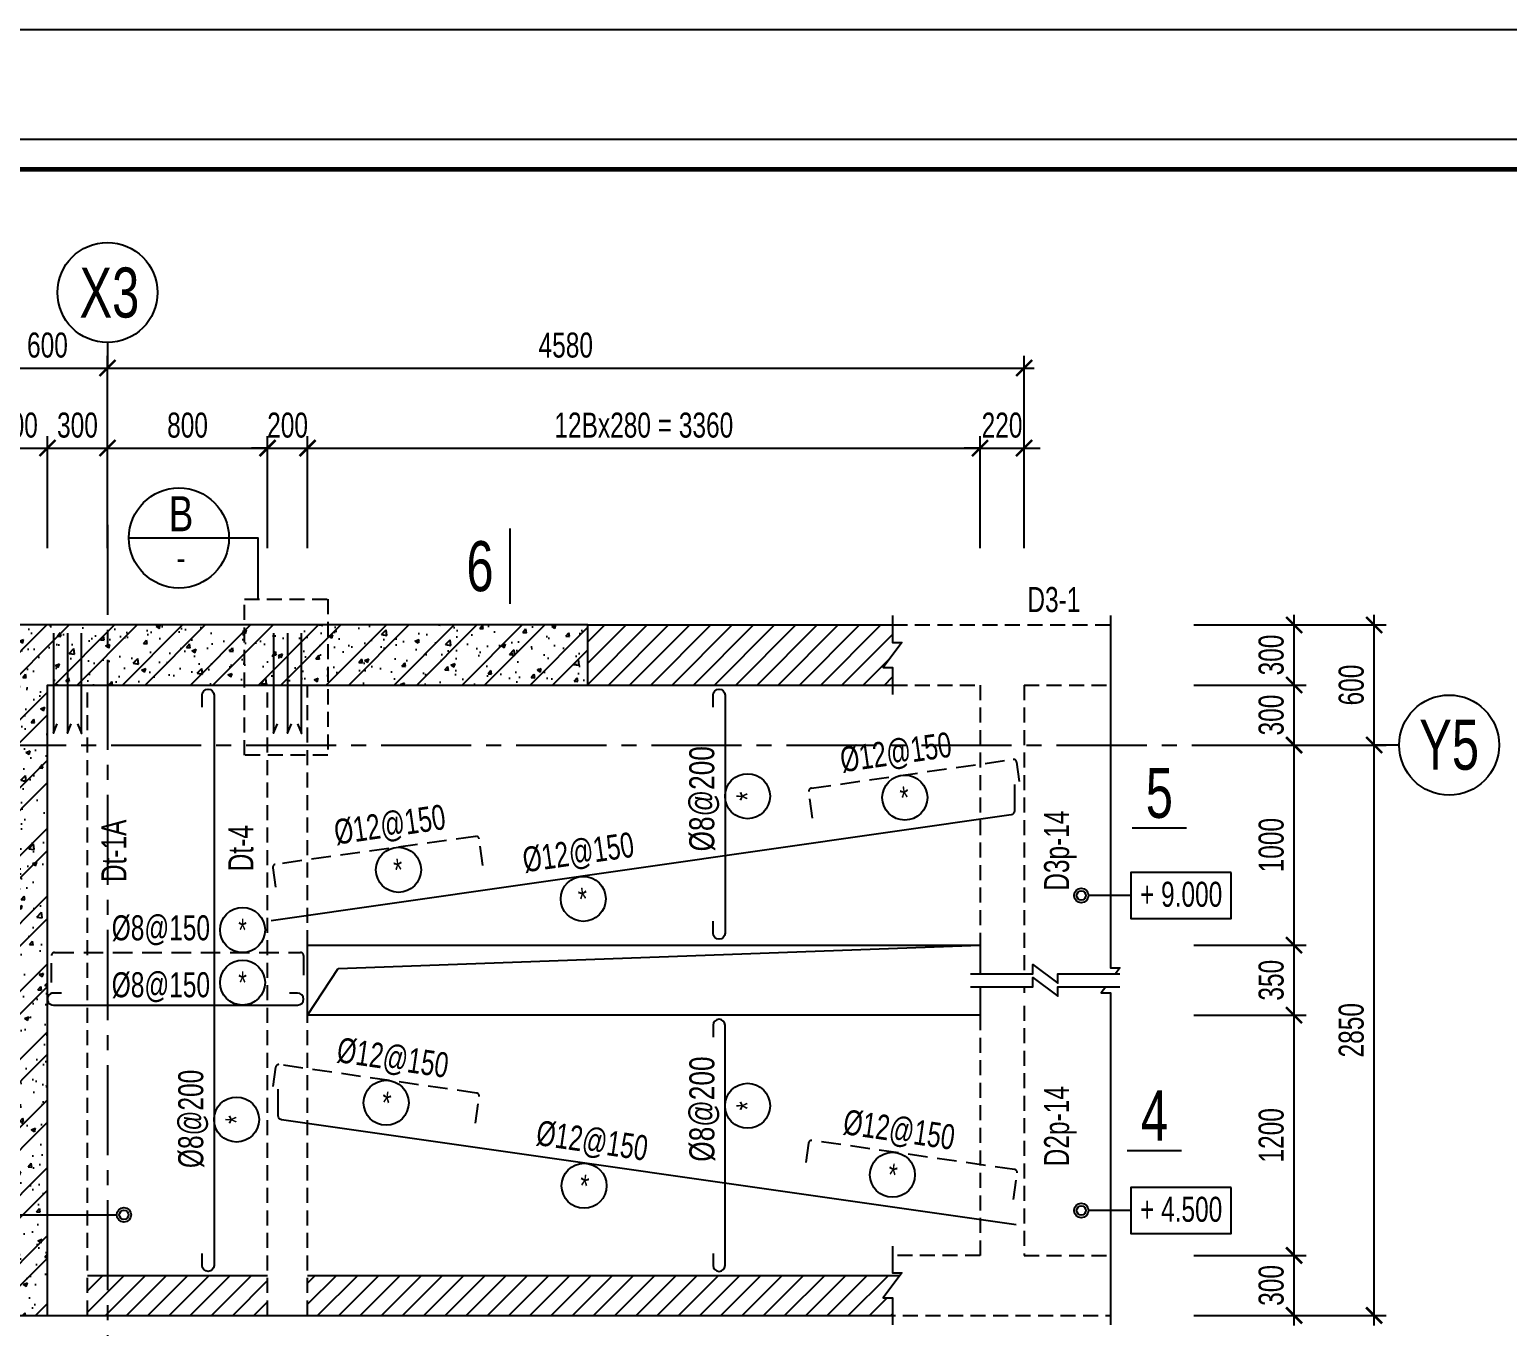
# Model space of a CAD drawing. Header units: millimetres. Extents: x -77370 to 109412, y -14880 to 214694.
# Drawn here: x 61783 to 69167, y 170795 to 177275 of the extents above; entities that cross this region are included whole.
import ezdxf
from ezdxf.enums import TextEntityAlignment as Align

# ---------------------------------------------------------------- set-up
doc = ezdxf.new("R2010")
doc.units = ezdxf.units.MM
doc.header["$LTSCALE"] = 300
doc.header["$MEASUREMENT"] = 0
doc.header["$PDMODE"] = 66
doc.linetypes.add('CENTER2', pattern=[1.125, 0.75, -0.125, 0.125, -0.125])
doc.linetypes.add('HIDDEN', pattern=[0.375, 0.25, -0.125])
doc.layers.get('0').update_dxf_attribs({"linetype": 'CONTINUOUS'})
doc.layers.get('DEFPOINTS').update_dxf_attribs({"linetype": 'CONTINUOUS'})
for name, color, linetype in [('CDC-KHUNGTEN', 7, 'CONTINUOUS'), ('CDC.01.AXIS', 160, 'CENTER2'), ('CDC.02.DIM', 1, 'CONTINUOUS'), ('CDC.03.BORDER', 3, 'CONTINUOUS'), ('CDC.05.STEEL', 4, 'CONTINUOUS'), ('CDC.06.TEXT', 2, 'CONTINUOUS'), ('CDC.09.COLUMN', 4, 'CONTINUOUS'), ('CDC.10.HATCH', 251, 'CONTINUOUS'), ('CDC.11.NOTE', 8, 'CONTINUOUS'), ('CDC.13.BEAM', 8, 'HIDDEN'), ('CDC.14.STEELNUM', 2, 'CONTINUOUS'), ('KCS_STEEL_BOTTOM', 4, 'CONTINUOUS'), ('KCS_STEEL_TOP', 4, 'HIDDEN'), ('KCS_TEXT', 2, 'CONTINUOUS')]:
    doc.layers.add(name, color=color, linetype=linetype)
doc.styles.add('KCS_BIGTEXT', font='arial.ttf', dxfattribs={"width": 0.7})
doc.styles.add('KCS_SMTEXT', font='arial.ttf', dxfattribs={"width": 0.7})
doc.styles.add('SMTEXT', font='arial.ttf', dxfattribs={"width": 0.7})
doc.dimstyles.new('KCS_DIM50', dxfattribs={"dimscale": 2, "dimtxt": 62.5, "dimasz": 40, "dimexe": 30, "dimexo": 0, "dimgap": 25, "dimtad": 1, "dimdec": 0, "dimzin": 13, "dimdsep": 46, "dimtxsty": 'KCS_SMTEXT', "dimblk": 'ARCHTICK', "dimcen": 0, "dimdle": 25, "dimclrd": 1, "dimclre": 1, "dimclrt": 2, "dimadec": 0, "dimazin": 0, "dimtfac": 1, "dimtdec": 0, "dimtix": 1, "dimtmove": 2, "dimatfit": 3, "dimfxl": 1, "dimtolj": 1, "dimtzin": 13, "dimarcsym": 0})
pattern_1 = [(45, (-2412419.23, 1010726.46), (-53.0330086, 53.0330086), [])]

# ---------------------------------------------------------------- blocks, each defined once
blk = doc.blocks.new('_ArchTick')
at = {"color": 0, "linetype": 'ByBlock', "const_width": 0.15}
blk.add_lwpolyline([(-0.5, -0.5), (0.5, 0.5)], dxfattribs=at)
blk = doc.blocks.new('*D882')
at = {"layer": 'CDC.02.DIM', "color": 1, "lineweight": -2, "transparency": 16777216}
for p, q in [((62171.9, 174684.3), (62171.9, 175244.3)), ((62971.9, 174684.3), (62971.9, 175244.3)), ((62121.9, 175184.3), (63021.9, 175184.3))]:
    blk.add_line(p, q, dxfattribs=at)
at = {"layer": 'DEFPOINTS', "color": 0, "transparency": 16777216}
for p in [(62971.9, 175184.3), (62171.9, 174684.3), (62971.9, 174684.3)]:
    blk.add_point(p, dxfattribs=at)
at = {"layer": 'CDC.02.DIM', "color": 1, "lineweight": -2, "transparency": 16777216, "xscale": 80, "yscale": 80, "zscale": 80, "rotation": 180}
blk.add_blockref('_ArchTick', (62171.9, 175184.3), dxfattribs=at)
at = {"layer": 'CDC.02.DIM', "color": 1, "lineweight": -2, "transparency": 16777216, "xscale": 80, "yscale": 80, "zscale": 80}
blk.add_blockref('_ArchTick', (62971.9, 175184.3), dxfattribs=at)
at = {"layer": 'CDC.02.DIM', "color": 2, "transparency": 16777216, "insert": (62571.9, 175298.1), "char_height": 125, "attachment_point": 5, "style": 'KCS_SMTEXT'}
blk.add_mtext('\\A1;800', dxfattribs=at)
blk = doc.blocks.new('*D883')
at = {"layer": 'CDC.02.DIM', "color": 1, "lineweight": -2, "transparency": 16777216}
for p, q in [((66531.9, 174684.3), (66531.9, 175244.3)), ((66751.9, 174684.3), (66751.9, 175244.3)), ((66531.9, 175184.3), (66451.9, 175184.3)), ((66531.9, 175184.3), (66751.9, 175184.3)), ((66751.9, 175184.3), (66831.9, 175184.3))]:
    blk.add_line(p, q, dxfattribs=at)
at = {"layer": 'DEFPOINTS', "color": 0, "transparency": 16777216}
for p in [(66751.9, 175184.3), (66531.9, 174684.3), (66751.9, 174684.3)]:
    blk.add_point(p, dxfattribs=at)
at = {"layer": 'CDC.02.DIM', "color": 1, "lineweight": -2, "transparency": 16777216, "xscale": 80, "yscale": 80, "zscale": 80}
blk.add_blockref('_ArchTick', (66531.9, 175184.3), dxfattribs=at)
at = {"layer": 'CDC.02.DIM', "color": 1, "lineweight": -2, "transparency": 16777216, "xscale": 80, "yscale": 80, "zscale": 80, "rotation": 180}
blk.add_blockref('_ArchTick', (66751.9, 175184.3), dxfattribs=at)
at = {"layer": 'CDC.02.DIM', "color": 2, "transparency": 16777216, "insert": (66641.9, 175298.1), "char_height": 125, "attachment_point": 5, "style": 'KCS_SMTEXT'}
blk.add_mtext('\\A1;220', dxfattribs=at)
blk = doc.blocks.new('*D884')
at = {"layer": 'CDC.02.DIM', "color": 1, "lineweight": -2, "transparency": 16777216}
for p, q in [((62171.9, 174684.3), (62171.9, 175644.3)), ((66751.9, 174684.3), (66751.9, 175644.3)), ((62121.9, 175584.3), (66801.9, 175584.3))]:
    blk.add_line(p, q, dxfattribs=at)
at = {"layer": 'DEFPOINTS', "color": 0, "transparency": 16777216}
for p in [(66751.9, 175584.3), (62171.9, 174684.3), (66751.9, 174684.3)]:
    blk.add_point(p, dxfattribs=at)
at = {"layer": 'CDC.02.DIM', "color": 1, "lineweight": -2, "transparency": 16777216, "xscale": 80, "yscale": 80, "zscale": 80, "rotation": 180}
blk.add_blockref('_ArchTick', (62171.9, 175584.3), dxfattribs=at)
at = {"layer": 'CDC.02.DIM', "color": 1, "lineweight": -2, "transparency": 16777216, "xscale": 80, "yscale": 80, "zscale": 80}
blk.add_blockref('_ArchTick', (66751.9, 175584.3), dxfattribs=at)
at = {"layer": 'CDC.02.DIM', "color": 2, "transparency": 16777216, "insert": (64461.9, 175698.1), "char_height": 125, "attachment_point": 5, "style": 'KCS_SMTEXT'}
blk.add_mtext('\\A1;4580', dxfattribs=at)
blk = doc.blocks.new('*D885')
at = {"layer": 'CDC.02.DIM', "color": 1, "lineweight": -2, "transparency": 16777216}
for p, q in [((63171.9, 174684.3), (63171.9, 175244.3)), ((66531.9, 174684.3), (66531.9, 175244.3)), ((63121.9, 175184.3), (66581.9, 175184.3))]:
    blk.add_line(p, q, dxfattribs=at)
at = {"layer": 'DEFPOINTS', "color": 0, "transparency": 16777216}
for p in [(66531.9, 175184.3), (63171.9, 174684.3), (66531.9, 174684.3)]:
    blk.add_point(p, dxfattribs=at)
at = {"layer": 'CDC.02.DIM', "color": 1, "lineweight": -2, "transparency": 16777216, "xscale": 80, "yscale": 80, "zscale": 80, "rotation": 180}
blk.add_blockref('_ArchTick', (63171.9, 175184.3), dxfattribs=at)
at = {"layer": 'CDC.02.DIM', "color": 1, "lineweight": -2, "transparency": 16777216, "xscale": 80, "yscale": 80, "zscale": 80}
blk.add_blockref('_ArchTick', (66531.9, 175184.3), dxfattribs=at)
at = {"layer": 'CDC.02.DIM', "color": 2, "transparency": 16777216, "insert": (64851.9, 175298.2), "char_height": 125, "attachment_point": 5, "style": 'KCS_SMTEXT'}
blk.add_mtext('\\A1;12Bx280 = 3360', dxfattribs=at)
blk = doc.blocks.new('*D886')
at = {"layer": 'CDC.02.DIM', "color": 1, "lineweight": -2, "transparency": 16777216}
for p, q in [((61571.9, 174684.3), (61571.9, 175244.3)), ((61871.9, 174684.3), (61871.9, 175244.3)), ((61521.9, 175184.3), (61921.9, 175184.3))]:
    blk.add_line(p, q, dxfattribs=at)
at = {"layer": 'DEFPOINTS', "color": 0, "transparency": 16777216}
for p in [(61871.9, 175184.3), (61571.9, 174684.3), (61871.9, 174684.3)]:
    blk.add_point(p, dxfattribs=at)
at = {"layer": 'CDC.02.DIM', "color": 1, "lineweight": -2, "transparency": 16777216, "xscale": 80, "yscale": 80, "zscale": 80, "rotation": 180}
blk.add_blockref('_ArchTick', (61571.9, 175184.3), dxfattribs=at)
at = {"layer": 'CDC.02.DIM', "color": 1, "lineweight": -2, "transparency": 16777216, "xscale": 80, "yscale": 80, "zscale": 80}
blk.add_blockref('_ArchTick', (61871.9, 175184.3), dxfattribs=at)
at = {"layer": 'CDC.02.DIM', "color": 2, "transparency": 16777216, "insert": (61721.9, 175298.2), "char_height": 125, "attachment_point": 5, "style": 'KCS_SMTEXT'}
blk.add_mtext('\\A1;300', dxfattribs=at)
blk = doc.blocks.new('*D887')
at = {"layer": 'CDC.02.DIM', "color": 1, "lineweight": -2, "transparency": 16777216}
for p, q in [((62971.9, 174684.3), (62971.9, 175244.3)), ((63171.9, 174684.3), (63171.9, 175244.3)), ((62971.9, 175184.3), (62891.9, 175184.3)), ((62971.9, 175184.3), (63171.9, 175184.3)), ((63171.9, 175184.3), (63251.9, 175184.3))]:
    blk.add_line(p, q, dxfattribs=at)
at = {"layer": 'DEFPOINTS', "color": 0, "transparency": 16777216}
for p in [(63171.9, 175184.3), (62971.9, 174684.3), (63171.9, 174684.3)]:
    blk.add_point(p, dxfattribs=at)
at = {"layer": 'CDC.02.DIM', "color": 1, "lineweight": -2, "transparency": 16777216, "xscale": 80, "yscale": 80, "zscale": 80}
blk.add_blockref('_ArchTick', (62971.9, 175184.3), dxfattribs=at)
at = {"layer": 'CDC.02.DIM', "color": 1, "lineweight": -2, "transparency": 16777216, "xscale": 80, "yscale": 80, "zscale": 80, "rotation": 180}
blk.add_blockref('_ArchTick', (63171.9, 175184.3), dxfattribs=at)
at = {"layer": 'CDC.02.DIM', "color": 2, "transparency": 16777216, "insert": (63071.9, 175298.1), "char_height": 125, "attachment_point": 5, "style": 'KCS_SMTEXT'}
blk.add_mtext('\\A1;200', dxfattribs=at)
blk = doc.blocks.new('*D888')
at = {"layer": 'CDC.02.DIM', "color": 1, "lineweight": -2, "transparency": 16777216}
for p, q in [((61871.9, 174684.3), (61871.9, 175244.3)), ((62171.9, 174684.3), (62171.9, 175244.3)), ((61821.9, 175184.3), (62221.9, 175184.3))]:
    blk.add_line(p, q, dxfattribs=at)
at = {"layer": 'DEFPOINTS', "color": 0, "transparency": 16777216}
for p in [(62171.9, 175184.3), (61871.9, 174684.3), (62171.9, 174684.3)]:
    blk.add_point(p, dxfattribs=at)
at = {"layer": 'CDC.02.DIM', "color": 1, "lineweight": -2, "transparency": 16777216, "xscale": 80, "yscale": 80, "zscale": 80, "rotation": 180}
blk.add_blockref('_ArchTick', (61871.9, 175184.3), dxfattribs=at)
at = {"layer": 'CDC.02.DIM', "color": 1, "lineweight": -2, "transparency": 16777216, "xscale": 80, "yscale": 80, "zscale": 80}
blk.add_blockref('_ArchTick', (62171.9, 175184.3), dxfattribs=at)
at = {"layer": 'CDC.02.DIM', "color": 2, "transparency": 16777216, "insert": (62021.9, 175298.2), "char_height": 125, "attachment_point": 5, "style": 'KCS_SMTEXT'}
blk.add_mtext('\\A1;300', dxfattribs=at)
blk = doc.blocks.new('*D889')
at = {"layer": 'CDC.02.DIM', "color": 1, "lineweight": -2, "transparency": 16777216}
for p, q in [((61571.9, 174684.3), (61571.9, 175644.3)), ((62171.9, 174684.3), (62171.9, 175644.3)), ((61521.9, 175584.3), (62221.9, 175584.3))]:
    blk.add_line(p, q, dxfattribs=at)
at = {"layer": 'DEFPOINTS', "color": 0, "transparency": 16777216}
for p in [(62171.9, 175584.3), (61571.9, 174684.3), (62171.9, 174684.3)]:
    blk.add_point(p, dxfattribs=at)
at = {"layer": 'CDC.02.DIM', "color": 1, "lineweight": -2, "transparency": 16777216, "xscale": 80, "yscale": 80, "zscale": 80, "rotation": 180}
blk.add_blockref('_ArchTick', (61571.9, 175584.3), dxfattribs=at)
at = {"layer": 'CDC.02.DIM', "color": 1, "lineweight": -2, "transparency": 16777216, "xscale": 80, "yscale": 80, "zscale": 80}
blk.add_blockref('_ArchTick', (62171.9, 175584.3), dxfattribs=at)
at = {"layer": 'CDC.02.DIM', "color": 2, "transparency": 16777216, "insert": (61871.9, 175698.1), "char_height": 125, "attachment_point": 5, "style": 'KCS_SMTEXT'}
blk.add_mtext('\\A1;600', dxfattribs=at)
blk = doc.blocks.new('*D890')
at = {"layer": 'CDC.02.DIM', "color": 1, "lineweight": -2, "transparency": 16777216}
for p, q in [((67601.1, 173700.2), (68561.1, 173700.2)), ((68501.1, 170800.2), (68501.1, 173750.2)), ((67601.1, 170850.2), (68561.1, 170850.2))]:
    blk.add_line(p, q, dxfattribs=at)
at = {"layer": 'DEFPOINTS', "color": 0, "transparency": 16777216}
for p in [(67601.1, 173700.2), (68501.1, 173700.2), (67601.1, 170850.2)]:
    blk.add_point(p, dxfattribs=at)
at = {"layer": 'CDC.02.DIM', "color": 1, "lineweight": -2, "transparency": 16777216, "xscale": 80, "yscale": 80, "zscale": 80}
for p, rotation in [((68501.1, 173700.2), 90), ((68501.1, 170850.2), 270)]:
    blk.add_blockref('_ArchTick', p, dxfattribs=dict(at, rotation=rotation))
at = {"layer": 'CDC.02.DIM', "color": 2, "transparency": 16777216, "insert": (68387.3, 172275.2), "char_height": 125, "attachment_point": 5, "rotation": 90, "style": 'KCS_SMTEXT'}
blk.add_mtext('\\A1;2850', dxfattribs=at)
blk = doc.blocks.new('*D891')
at = {"layer": 'CDC.02.DIM', "color": 1, "lineweight": -2, "transparency": 16777216}
for p, q in [((68101.1, 170800.2), (68101.1, 171200.2)), ((67601.1, 171150.2), (68161.1, 171150.2)), ((67601.1, 170850.2), (68161.1, 170850.2))]:
    blk.add_line(p, q, dxfattribs=at)
at = {"layer": 'DEFPOINTS', "color": 0, "transparency": 16777216}
for p in [(67601.1, 171150.2), (68101.1, 171150.2), (67601.1, 170850.2)]:
    blk.add_point(p, dxfattribs=at)
at = {"layer": 'CDC.02.DIM', "color": 1, "lineweight": -2, "transparency": 16777216, "xscale": 80, "yscale": 80, "zscale": 80}
for p, rotation in [((68101.1, 171150.2), 90), ((68101.1, 170850.2), 270)]:
    blk.add_blockref('_ArchTick', p, dxfattribs=dict(at, rotation=rotation))
at = {"layer": 'CDC.02.DIM', "color": 2, "transparency": 16777216, "insert": (67987.2, 171000.2), "char_height": 125, "attachment_point": 5, "rotation": 90, "style": 'KCS_SMTEXT'}
blk.add_mtext('\\A1;300', dxfattribs=at)
blk = doc.blocks.new('*D892')
at = {"layer": 'CDC.02.DIM', "color": 1, "lineweight": -2, "transparency": 16777216}
for p, q in [((67601.1, 174000.2), (68161.1, 174000.2)), ((68101.1, 173650.2), (68101.1, 174050.2)), ((67601.1, 173700.2), (68161.1, 173700.2))]:
    blk.add_line(p, q, dxfattribs=at)
at = {"layer": 'DEFPOINTS', "color": 0, "transparency": 16777216}
for p in [(67601.1, 174000.2), (68101.1, 174000.2), (67601.1, 173700.2)]:
    blk.add_point(p, dxfattribs=at)
at = {"layer": 'CDC.02.DIM', "color": 1, "lineweight": -2, "transparency": 16777216, "xscale": 80, "yscale": 80, "zscale": 80}
for p, rotation in [((68101.1, 174000.2), 90), ((68101.1, 173700.2), 270)]:
    blk.add_blockref('_ArchTick', p, dxfattribs=dict(at, rotation=rotation))
at = {"layer": 'CDC.02.DIM', "color": 2, "transparency": 16777216, "insert": (67987.2, 173850.2), "char_height": 125, "attachment_point": 5, "rotation": 90, "style": 'KCS_SMTEXT'}
blk.add_mtext('\\A1;300', dxfattribs=at)
blk = doc.blocks.new('*D893')
at = {"layer": 'CDC.02.DIM', "color": 1, "lineweight": -2, "transparency": 16777216}
for p, q in [((67601.1, 174300.2), (68161.1, 174300.2)), ((68101.1, 173950.2), (68101.1, 174350.2)), ((67601.1, 174000.2), (68161.1, 174000.2))]:
    blk.add_line(p, q, dxfattribs=at)
at = {"layer": 'DEFPOINTS', "color": 0, "transparency": 16777216}
for p in [(67601.1, 174300.2), (68101.1, 174300.2), (67601.1, 174000.2)]:
    blk.add_point(p, dxfattribs=at)
at = {"layer": 'CDC.02.DIM', "color": 1, "lineweight": -2, "transparency": 16777216, "xscale": 80, "yscale": 80, "zscale": 80}
for p, rotation in [((68101.1, 174300.2), 90), ((68101.1, 174000.2), 270)]:
    blk.add_blockref('_ArchTick', p, dxfattribs=dict(at, rotation=rotation))
at = {"layer": 'CDC.02.DIM', "color": 2, "transparency": 16777216, "insert": (67987.2, 174150.2), "char_height": 125, "attachment_point": 5, "rotation": 90, "style": 'KCS_SMTEXT'}
blk.add_mtext('\\A1;300', dxfattribs=at)
blk = doc.blocks.new('*D894')
at = {"layer": 'CDC.02.DIM', "color": 1, "lineweight": -2, "transparency": 16777216}
for p, q in [((67601.1, 173700.2), (68161.1, 173700.2)), ((68101.1, 172650.1), (68101.1, 173750.2)), ((67601.1, 172700.1), (68161.1, 172700.1))]:
    blk.add_line(p, q, dxfattribs=at)
at = {"layer": 'DEFPOINTS', "color": 0, "transparency": 16777216}
for p in [(67601.1, 173700.2), (68101.1, 173700.2), (67601.1, 172700.1)]:
    blk.add_point(p, dxfattribs=at)
at = {"layer": 'CDC.02.DIM', "color": 1, "lineweight": -2, "transparency": 16777216, "xscale": 80, "yscale": 80, "zscale": 80}
for p, rotation in [((68101.1, 173700.2), 90), ((68101.1, 172700.1), 270)]:
    blk.add_blockref('_ArchTick', p, dxfattribs=dict(at, rotation=rotation))
at = {"layer": 'CDC.02.DIM', "color": 2, "transparency": 16777216, "insert": (67987.3, 173200.1), "char_height": 125, "attachment_point": 5, "rotation": 90, "style": 'KCS_SMTEXT'}
blk.add_mtext('\\A1;1000', dxfattribs=at)
blk = doc.blocks.new('*D895')
at = {"layer": 'CDC.02.DIM', "color": 1, "lineweight": -2, "transparency": 16777216}
for p, q in [((68101.1, 172300.1), (68101.1, 172750.1)), ((67601.1, 172700.1), (68161.1, 172700.1)), ((67601.1, 172350.1), (68161.1, 172350.1))]:
    blk.add_line(p, q, dxfattribs=at)
at = {"layer": 'DEFPOINTS', "color": 0, "transparency": 16777216}
for p in [(67601.1, 172700.1), (68101.1, 172700.1), (67601.1, 172350.1)]:
    blk.add_point(p, dxfattribs=at)
at = {"layer": 'CDC.02.DIM', "color": 1, "lineweight": -2, "transparency": 16777216, "xscale": 80, "yscale": 80, "zscale": 80}
for p, rotation in [((68101.1, 172700.1), 90), ((68101.1, 172350.1), 270)]:
    blk.add_blockref('_ArchTick', p, dxfattribs=dict(at, rotation=rotation))
at = {"layer": 'CDC.02.DIM', "color": 2, "transparency": 16777216, "insert": (67987.2, 172525.1), "char_height": 125, "attachment_point": 5, "rotation": 90, "style": 'KCS_SMTEXT'}
blk.add_mtext('\\A1;350', dxfattribs=at)
blk = doc.blocks.new('*D896')
at = {"layer": 'CDC.02.DIM', "color": 1, "lineweight": -2, "transparency": 16777216}
for p, q in [((68101.1, 171100.2), (68101.1, 172400.1)), ((67601.1, 172350.1), (68161.1, 172350.1)), ((67601.1, 171150.2), (68161.1, 171150.2))]:
    blk.add_line(p, q, dxfattribs=at)
at = {"layer": 'DEFPOINTS', "color": 0, "transparency": 16777216}
for p in [(67601.1, 172350.1), (68101.1, 172350.1), (67601.1, 171150.2)]:
    blk.add_point(p, dxfattribs=at)
at = {"layer": 'CDC.02.DIM', "color": 1, "lineweight": -2, "transparency": 16777216, "xscale": 80, "yscale": 80, "zscale": 80}
for p, rotation in [((68101.1, 172350.1), 90), ((68101.1, 171150.2), 270)]:
    blk.add_blockref('_ArchTick', p, dxfattribs=dict(at, rotation=rotation))
at = {"layer": 'CDC.02.DIM', "color": 2, "transparency": 16777216, "insert": (67987.3, 171750.1), "char_height": 125, "attachment_point": 5, "rotation": 90, "style": 'KCS_SMTEXT'}
blk.add_mtext('\\A1;1200', dxfattribs=at)
blk = doc.blocks.new('*D897')
at = {"layer": 'CDC.02.DIM', "color": 1, "lineweight": -2, "transparency": 16777216}
for p, q in [((67601.1, 174300.2), (68561.1, 174300.2)), ((68501.1, 173650.2), (68501.1, 174350.2)), ((67601.1, 173700.2), (68561.1, 173700.2))]:
    blk.add_line(p, q, dxfattribs=at)
at = {"layer": 'DEFPOINTS', "color": 0, "transparency": 16777216}
for p in [(67601.1, 174300.2), (68501.1, 174300.2), (67601.1, 173700.2)]:
    blk.add_point(p, dxfattribs=at)
at = {"layer": 'CDC.02.DIM', "color": 1, "lineweight": -2, "transparency": 16777216, "xscale": 80, "yscale": 80, "zscale": 80}
for p, rotation in [((68501.1, 174300.2), 90), ((68501.1, 173700.2), 270)]:
    blk.add_blockref('_ArchTick', p, dxfattribs=dict(at, rotation=rotation))
at = {"layer": 'CDC.02.DIM', "color": 2, "transparency": 16777216, "insert": (68387.3, 174000.2), "char_height": 125, "attachment_point": 5, "rotation": 90, "style": 'KCS_SMTEXT'}
blk.add_mtext('\\A1;600', dxfattribs=at)
blk = doc.blocks.new('GCC_01')
at = {"layer": 'CDC.06.TEXT', "color": 4}
blk.add_line((0, 0), (0, 375), dxfattribs=at)
at = {"layer": 'CDC.06.TEXT', "color": 4, "style": 'KCS_BIGTEXT', "width": 0.6}
blk.add_attdef('1', text='', height=250, dxfattribs=at).set_placement((-83.3, 62.5), align=Align.RIGHT)
blk = doc.blocks.new('Khung tên chuẩn')
at = {"layer": 'CDC-KHUNGTEN', "color": 8}
blk.add_lwpolyline([(75096, 1100), (83000, 1100), (83000, 58300), (3000, 58300), (3000, 1100), (75096, 1100)], dxfattribs=at)
at = {"layer": 'CDC-KHUNGTEN', "color": 255, "lineweight": 60}
blk.add_lwpolyline([(74900, 1400), (74900, 58000), (3300, 58000), (3300, 1400), (74900, 1400)], close=True, dxfattribs=at)
at = {"layer": 'DEFPOINTS', "color": 1, "ltscale": 0.2}
blk.add_lwpolyline([(0, 0), (0, 59400), (84100, 59400), (84100, 0), (0, 0)], close=True, dxfattribs=at)

msp = doc.modelspace()

# ---------------------------------------------------------------- hatches: boundary and pattern name
at = {"layer": 'CDC.09.COLUMN'}
h = msp.add_hatch(dxfattribs=at)
h.set_pattern_fill('BETONG', color=8, scale=30)
h.set_pattern_definition([(45, (-280228.6, 32116.58), (-169.70563, 169.70563), []), (45, (-280116.1, 32116.58), (-169.70563, 169.70563), []), (50, (-280228.6, 32116.58), (215.178055, -18.82564), [22.5, -247.5]), (355, (-280228.6, 32116.58), (-41.6254, 225.65764), [18, -198]), (100.4514, (-280210.66, 32115), (173.55281, 206.83186), [19.12206, -210.34263]), (46.1842, (-280228.6, 32176.58), (320.17231, -49.6557), [33.75, -371.25]), (96.6356, (-280201.9, 32172.44), (280.3988, 292.23536), [28.6831, -315.5139]), (351.1842, (-280228.6, 32176.58), (280.39858, 292.23558), [27, -297]), (21, (-280198.6, 32161.58), (179.072116, -120.78567), [22.5, -247.5]), (326, (-280198.6, 32161.58), (72.9946, 217.54501), [18, -198]), (71.4514, (-280183.67, 32151.5), (252.06679, 96.75915), [19.12206, -210.34263]), (37.5, (-280228.6, 32116.576), (3.647957, 99.868156), [0, -195.6, 0, -201, 0, -198.75]), (7.5, (-280228.6, 32116.58), (78.92086, 118.323514), [0, -114.6, 0, -191.1, 0, -75.75]), (327.5, (-280295.5, 32116.576), (160.14673, -6.766462), [0, -75, 0, -234, 0, -310.5]), (317.5, (-280325.5, 32116.58), (174.95585, 30.031495), [0, -97.5, 0, -155.4, 0, -220.5])])
h.paths.add_polyline_path([(61871.9, 174000.2), (64571.9, 174000.2), (64571.9, 174300.2), (61571.9, 174300.2), (61571.9, 170850.2), (61871.9, 170850.2)])
at = {"layer": 'CDC.10.HATCH'}
h = msp.add_hatch(dxfattribs=at)
h.set_pattern_fill('ANSI31', color=256, scale=600, style=0)
h.set_pattern_definition(pattern_1)
h.paths.add_polyline_path([(66141, 174212.7), (66094.1, 174212.7), (66094.1, 174300.2), (64571.9, 174300.2), (64571.9, 174000.2), (66094.1, 174000.2), (66094.1, 174087.7), (66047.2, 174087.7)])
h = msp.add_hatch(dxfattribs=at)
h.set_pattern_fill('ANSI31', color=256, scale=600, style=0)
h.set_pattern_definition(pattern_1)
h.paths.add_polyline_path([(62971.9, 171050.2), (62171.9, 171050.2), (62171.9, 170850.2), (62971.9, 170850.2)])
h.paths.add_polyline_path([(66094.1, 170937.7), (66047.2, 170937.7), (66131.6, 171050.2), (63171.9, 171050.2), (63171.9, 170850.2), (66094.1, 170850.2)])
h.paths.add_polyline_path([(62071.9, 171050.2), (62071.9, 170850.2), (62171.9, 170850.2), (62171.9, 171050.2)])

# ---------------------------------------------------------------- linework, layer by layer
at = {"layer": 'CDC.01.AXIS', "ltscale": 2}
for p, q in [((62171.9, 174801.1), (62171.9, 170396.9)), ((62171.9, 174801.1), (62171.9, 170396.9)), ((60839.8, 173700.2), (67801.8, 173700.2))]:
    msp.add_line(p, q, dxfattribs=at)
at = {"layer": 'CDC.02.DIM', "linetype": 'ByBlock'}
for p, q in [((67285.3, 172948.5), (67073.7, 172948.5)), ((61416.3, 171352.9), (62218.1, 171352.9)), ((67285.3, 171374.4), (67073.7, 171374.4))]:
    msp.add_line(p, q, dxfattribs=at)
for points in [[(67786.6, 173063.9), (67285.3, 173063.9), (67285.3, 172833.2), (67786.6, 172833.2)], [(67786.6, 171489.8), (67285.3, 171489.8), (67285.3, 171259.1), (67786.6, 171259.1)]]:
    msp.add_lwpolyline(points, close=True, dxfattribs=at)
at = {"layer": 'CDC.02.DIM'}
for centre in [(62171.9, 175961.5), (68876.1, 173700.2)]:
    msp.add_circle(centre, 250, dxfattribs=at)
at = {"layer": 'CDC.02.DIM', "color": 3, "linetype": 'ByBlock'}
for centre in [(67037.8, 172948.5), (67037.8, 171374.4), (62254.1, 171352.9)]:
    msp.add_circle(centre, 36, dxfattribs=at)
at = {"layer": 'CDC.02.DIM', "linetype": 'ByBlock'}
for centre in [(67037.8, 172948.5), (62254.1, 171352.9), (67037.8, 171374.4)]:
    msp.add_circle(centre, 23, dxfattribs=at)
at = {"layer": 'CDC.03.BORDER'}
for p, q in [((64571.9, 174300.2), (66094.1, 174300.2)), ((64571.9, 174000.2), (66094.1, 174000.2)), ((62071.9, 171050.2), (62971.9, 171050.2)), ((63171.9, 171050.2), (66131.6, 171050.2)), ((61871.9, 170850.2), (66094.1, 170850.2))]:
    msp.add_line(p, q, dxfattribs=at)
msp.add_lwpolyline([(66531.9, 172492.2), (66531.9, 172350.1), (63171.9, 172350.1), (63171.9, 172700.1), (66531.9, 172700.1), (66531.9, 172557.2)], dxfattribs=at)
at = {"layer": 'CDC.05.STEEL'}
for points in [[(61901.8, 174259.9), (61901.8, 173759.9), (61921.1, 173807)], [(61971.8, 174259.9), (61971.8, 173759.9), (61991.1, 173807)], [(62021.3, 173807), (62041.8, 173758.5), (62041.8, 174259.9)], [(63001.8, 174259.9), (63001.8, 173759.9), (63021.1, 173807)], [(63071.8, 174259.9), (63071.8, 173759.9), (63091.1, 173807)], [(63121.3, 173807), (63141.8, 173758.5), (63141.8, 174259.9)]]:
    msp.add_lwpolyline(points, dxfattribs=at)
at = {"layer": 'CDC.06.TEXT', "color": 8}
msp.add_line((62279, 174734.9), (62779, 174734.9), dxfattribs=at)
msp.add_circle((62529, 174734.9), 250, dxfattribs=at)
at = {"layer": 'CDC.09.COLUMN'}
msp.add_lwpolyline([(61571.9, 170850.2), (61871.9, 170850.2), (61871.9, 174000.2), (64571.9, 174000.2), (64571.9, 174300.2), (61571.9, 174300.2)], close=True, dxfattribs=at)
at = {"layer": 'CDC.11.NOTE'}
for p, q in [((63325, 172583.6), (66531.9, 172700.1)), ((63171.9, 172350.1), (63325, 172583.6))]:
    msp.add_line(p, q, dxfattribs=at)
msp.add_lwpolyline([(62779, 174734.9), (62923.3, 174734.9), (62923.3, 174428.7)], dxfattribs=at)
at = {"layer": 'CDC.11.NOTE', "linetype": 'HIDDEN'}
msp.add_lwpolyline([(62856.4, 174428.7), (63273.1, 174428.7), (63273.1, 173650.3), (62856.4, 173650.3)], close=True, dxfattribs=at)
at = {"layer": 'CDC.11.NOTE', "color": 1}
for points in [[(66094.1, 174347), (66094.1, 174212.7), (66141, 174212.7), (66047.2, 174087.7), (66094.1, 174087.7), (66094.1, 173953.3)], [(67184, 174347), (67184, 172586.7), (67230.8, 172586.7), (67208.7, 172557.2)], [(66485.1, 172557.2), (66795.4, 172557.2), (66795.4, 172604.1), (66920.4, 172510.4), (66920.4, 172557.2), (67230.8, 172557.2)], [(66485.1, 172492.2), (66795.4, 172492.2), (66795.4, 172539.1), (66920.4, 172445.4), (66920.4, 172492.2), (67230.8, 172492.2)], [(67160, 172492.2), (67137.1, 172461.7), (67184, 172461.7), (67184, 170803.3)], [(66094.1, 171197), (66094.1, 171062.7), (66141, 171062.7), (66047.2, 170937.7), (66094.1, 170937.7), (66094.1, 170803.3)]]:
    msp.add_lwpolyline(points, dxfattribs=at)
at = {"layer": 'CDC.13.BEAM'}
for p, q in [((66094.1, 174300.2), (67184, 174300.2)), ((61871.9, 170850.2), (61871.9, 174000.2)), ((62071.9, 170850.2), (62071.9, 174000.2)), ((62971.9, 170850.2), (62971.9, 174000.2)), ((63171.9, 172700.1), (63171.9, 174000.2)), ((66094.1, 174000.2), (66531.9, 174000.2)), ((66531.9, 174000.2), (66531.9, 172700.1)), ((66751.9, 174000.2), (67184, 174000.2)), ((66751.9, 174000.2), (66751.9, 172557.2)), ((63171.9, 170850.2), (63171.9, 172700.1)), ((66531.9, 172700.1), (66531.9, 172557.2)), ((66751.9, 172492.2), (66751.9, 172462.6)), ((66751.9, 172397.6), (66751.9, 171150.2)), ((66531.9, 172350.1), (66531.9, 171150.2)), ((66531.9, 171150.2), (66094.1, 171150.2)), ((66751.9, 171150.2), (67184, 171150.2)), ((61871.9, 170850.2), (67184, 170850.2))]:
    msp.add_line(p, q, dxfattribs=at)
at = {"layer": 'CDC.14.STEELNUM', "color": 8}
for centre in [(65370.4, 173444.5), (66156.2, 173437.7), (63626.1, 173076.7), (64549.3, 172931.4), (62846.8, 172776.1), (62846.8, 172513.3), (63564.5, 171912.7), (65370.4, 171897.6), (62816.8, 171828.8), (66094.4, 171552.8), (64553.4, 171498.1)]:
    msp.add_circle(centre, 112.5, dxfattribs=at)
at = {"layer": 'KCS_STEEL_BOTTOM'}
for points in [[(62644.3, 173890.2), (62644.3, 173950.2, -1), (62704.3, 173950.2), (62704.3, 171100.2, -1), (62644.3, 171100.2), (62644.3, 171160.2)], [(65197.9, 173890.2), (65197.9, 173950.2, -1), (65257.9, 173950.2), (65257.9, 172760.1, -1), (65197.9, 172760.1), (65197.9, 172820.1)], [(66703.9, 173503.5), (66703.9, 173370.9, -0.373161), (66686.8, 173351.1), (62989.2, 172821.8)], [(61941.9, 172460.8), (61901.9, 172460.8, 1.001743), (61902, 172400.8), (63121.9, 172400.8, 1), (63121.9, 172460.8), (63081.9, 172460.8)], [(65197.9, 171160.2), (65197.9, 171100.2, 1), (65257.9, 171100.2), (65257.9, 172300.1, 1), (65197.9, 172300.1), (65197.9, 172240.1)], [(66711.9, 171303.4), (63041.7, 171828.2, -0.373201), (63024.5, 171848), (63024.5, 171980.6)]]:
    msp.add_lwpolyline(points, format="xyb", dxfattribs=at)
at = {"layer": 'KCS_STEEL_TOP', "ltscale": 1.3}
for points in [[(65694.7, 173334.6), (65676, 173468.3, -0.41582), (65689.4, 173484.7), (66698.3, 173628.6, -0.412609), (66714.7, 173615.2), (66733.4, 173482.1)], [(64047.7, 173097.9), (64029, 173231.8, 0.41582), (64011.5, 173243.9), (63010.3, 173104.1, 0.412609), (62998.3, 173086.7), (63017, 172952.7)], [(61891.9, 172513.6), (61891.9, 172648.6, -0.414214), (61906.9, 172663.6), (63136.9, 172663.6, -0.414214), (63151.9, 172648.6), (63151.9, 172513.6)], [(64010.5, 171811.3), (64029.4, 171944.9, 0.41582), (64016, 171961.4), (63028.5, 172103.4, 0.412609), (63012.1, 172090.1), (62993.1, 171956.5)], [(66698.8, 171429), (66717.8, 171562.6, 0.41582), (66704.3, 171579.1), (65691.4, 171724.7, 0.412609), (65675, 171711.3), (65656, 171577.8)]]:
    msp.add_lwpolyline(points, format="xyb", dxfattribs=at)
at = {"layer": 'KCS_TEXT', "color": 1}
for p, q in [((62171.9, 175711.7), (62171.9, 175586.7)), ((62171.9, 175711.7), (62171.9, 175586.7)), ((68626.1, 173700.2), (68501.1, 173700.2))]:
    msp.add_line(p, q, dxfattribs=at)

# ---------------------------------------------------------------- block references
at = {"xscale": 0.5000000002619345, "yscale": 0.5000000002619345, "zscale": 0.5000000002619345}
msp.add_blockref('Khung tên chuẩn', (46255, 147575.5), dxfattribs=at)
at = {"layer": 'CDC.06.TEXT'}
ref = msp.add_blockref('GCC_01', (64184.7, 174406.6), dxfattribs=at)
ref.add_attrib('1', '6', dxfattribs={"color": 4, "height": 250, "style": 'KCS_BIGTEXT', "width": 0.7}).set_placement((64101.3, 174469.1), align=Align.RIGHT)

# ---------------------------------------------------------------- texts
at = {"layer": 'CDC.06.TEXT', "color": 4, "style": 'KCS_SMTEXT', "width": 0.7}
for s, p in [('X3', (62181.4, 175961.5)), ('Y5', (68876.1, 173700.2))]:
    msp.add_text(s, height=250, dxfattribs=at).set_placement(p, align=Align.MIDDLE)
at = {"layer": 'CDC.06.TEXT', "style": 'SMTEXT', "width": 0.75}
for s, height, p in [('B', 175, (62539.4, 174856)), ('-', 125, (62539.4, 174635.6))]:
    msp.add_text(s, height=height, dxfattribs=at).set_placement(p, align=Align.MIDDLE_CENTER)
at = {"layer": 'CDC.06.TEXT', "linetype": 'ByBlock', "style": 'KCS_SMTEXT', "width": 0.7}
msp.add_text('D3-1', height=125, dxfattribs=at).set_placement((66768.5, 174365))
at = {"layer": 'CDC.06.TEXT'}
for s, rotation, style, width, p in [('%%C12@150', 8.18281, 'KCS_BIGTEXT', 0.7, (66112.2, 173656.1)), ('%%C8@200', 90.00003, 'KCS_BIGTEXT', 0.75, (65150.7, 173431.8)), ('%%C12@150', 8.18281, 'KCS_BIGTEXT', 0.7, (63583.6, 173294.5)), ('%%C12@150', 8.18281, 'KCS_BIGTEXT', 0.7, (64525.5, 173156.1)), ('%%C12@150', 351.71175, 'KCS_BIGTEXT', 0.7, (63596.9, 172129.8)), ('%%C8@200', 90, 'KCS_SMTEXT', 0.7, (62597.1, 171832.2)), ('%%C8@200', 90.00003, 'KCS_BIGTEXT', 0.75, (65151.2, 171881.2)), ('%%C12@150', 351.71175, 'KCS_BIGTEXT', 0.7, (66126.7, 171770)), ('%%C12@150', 351.71175, 'KCS_BIGTEXT', 0.7, (64592.8, 171715.5))]:
    msp.add_text(s, height=125, rotation=rotation, dxfattribs=dict(at, style=style, width=width)).set_placement(p, align=Align.MIDDLE)
at = {"layer": 'CDC.06.TEXT', "color": 4, "linetype": 'ByBlock', "style": 'KCS_SMTEXT', "width": 0.7}
for s, p in [('%%U 5 ', (67428, 173459.5, -31924.4)), ('%%U 4 ', (67403.3, 171849.2, -31924.4))]:
    msp.add_text(s, height=250, dxfattribs=at).set_placement(p, align=Align.MIDDLE)
at = {"layer": 'CDC.06.TEXT', "linetype": 'ByBlock', "style": 'KCS_SMTEXT', "width": 0.7}
for s, rotation, p in [('Dt-1A', 90, (62266.3, 173015.4)), ('D3p-14', 90, (66977, 172972.1)), ('Dt-4', 90, (62900.6, 173069.3)), ('+ 9.000', 360, (67331.2, 172892.2)), ('D2p-14', 90, (66977, 171595.2)), ('+ 4.500', 360, (67331.2, 171318.1))]:
    msp.add_text(s, height=125, rotation=rotation, dxfattribs=at).set_placement(p)
at = {"layer": 'CDC.06.TEXT', "style": 'KCS_SMTEXT', "width": 0.7}
for p in [(62438.7, 172777.8), (62438.8, 172493.3)]:
    msp.add_text('%%C8@150', height=125, dxfattribs=at).set_placement(p, align=Align.MIDDLE)
at = {"layer": 'CDC.14.STEELNUM'}
for rotation, style, width, p in [(8.18281, 'KCS_BIGTEXT', 0.75, (66156.2, 173437.7)), (90.00003, 'KCS_BIGTEXT', 0.75, (65370.4, 173444.5)), (7.88125, 'KCS_BIGTEXT', 0.75, (63626.1, 173076.7)), (8.13744, 'KCS_BIGTEXT', 0.75, (64549.3, 172931.4)), (351.71175, 'KCS_BIGTEXT', 0.75, (63564.5, 171912.7)), (90, 'KCS_SMTEXT', 0.7, (62816.8, 171828.8)), (90.00003, 'KCS_BIGTEXT', 0.75, (65370.4, 171897.6)), (351.86251, 'KCS_BIGTEXT', 0.75, (64553.4, 171498.1)), (351.71175, 'KCS_BIGTEXT', 0.75, (66094.4, 171552.8))]:
    msp.add_text('*', height=112.5, rotation=rotation, dxfattribs=dict(at, style=style, width=width)).set_placement(p, align=Align.MIDDLE)
at = {"layer": 'CDC.14.STEELNUM', "style": 'KCS_SMTEXT', "width": 0.7}
for p in [(62846.8, 172776.1), (62846.8, 172513.3)]:
    msp.add_text('*', height=112.5, dxfattribs=at).set_placement(p, align=Align.MIDDLE)

# ---------------------------------------------------------------- dimensions: what is measured, and where the dimension line sits
at = {"layer": 'CDC.02.DIM'}
for base, p1, p2, picture, middle in [((62171.9, 175584.3), (61571.9, 174684.3), (62171.9, 174684.3), '*D889', (61871.9, 175698.1)), ((66751.9, 175584.3), (62171.9, 174684.3), (66751.9, 174684.3), '*D884', (64461.9, 175698.1)), ((61871.9, 175184.3), (61571.9, 174684.3), (61871.9, 174684.3), '*D886', (61721.9, 175298.2)), ((62171.9, 175184.3), (61871.9, 174684.3), (62171.9, 174684.3), '*D888', (62021.9, 175298.2)), ((62971.9, 175184.3), (62171.9, 174684.3), (62971.9, 174684.3), '*D882', (62571.9, 175298.1)), ((63171.9, 175184.3), (62971.9, 174684.3), (63171.9, 174684.3), '*D887', (63071.9, 175298.1)), ((66751.9, 175184.3), (66531.9, 174684.3), (66751.9, 174684.3), '*D883', (66641.9, 175298.1))]:
    dim = msp.add_linear_dim(base=base, p1=p1, p2=p2, dimstyle='KCS_DIM50', dxfattribs=at)
    dim.commit()
    dim.dimension.update_dxf_attribs({"geometry": picture, "text_midpoint": middle})
dim = msp.add_linear_dim(base=(66531.9, 175184.3), p1=(63171.9, 174684.3), p2=(66531.9, 174684.3), text='12Bx280 = <>', dimstyle='KCS_DIM50', dxfattribs=at)
dim.commit()
dim.dimension.update_dxf_attribs({"geometry": '*D885', "text_midpoint": (64851.9, 175298.2)})
for base, p1, p2, picture, middle in [((68101.1, 174300.2), (67601.1, 174000.2), (67601.1, 174300.2), '*D893', (67987.2, 174150.2)), ((68501.1, 174300.2), (67601.1, 173700.2), (67601.1, 174300.2), '*D897', (68387.3, 174000.2)), ((68101.1, 174000.2), (67601.1, 173700.2), (67601.1, 174000.2), '*D892', (67987.2, 173850.2)), ((68501.1, 173700.2), (67601.1, 170850.2), (67601.1, 173700.2), '*D890', (68387.3, 172275.2)), ((68101.1, 173700.2), (67601.1, 172700.1), (67601.1, 173700.2), '*D894', (67987.3, 173200.1)), ((68101.1, 172700.1), (67601.1, 172350.1), (67601.1, 172700.1), '*D895', (67987.2, 172525.1)), ((68101.1, 172350.1), (67601.1, 171150.2), (67601.1, 172350.1), '*D896', (67987.3, 171750.1)), ((68101.1, 171150.2), (67601.1, 170850.2), (67601.1, 171150.2), '*D891', (67987.2, 171000.2))]:
    dim = msp.add_linear_dim(base=base, p1=p1, p2=p2, angle=90, dimstyle='KCS_DIM50', dxfattribs=at)
    dim.commit()
    dim.dimension.update_dxf_attribs({"geometry": picture, "text_midpoint": middle})

doc.saveas('drawing.dxf')
